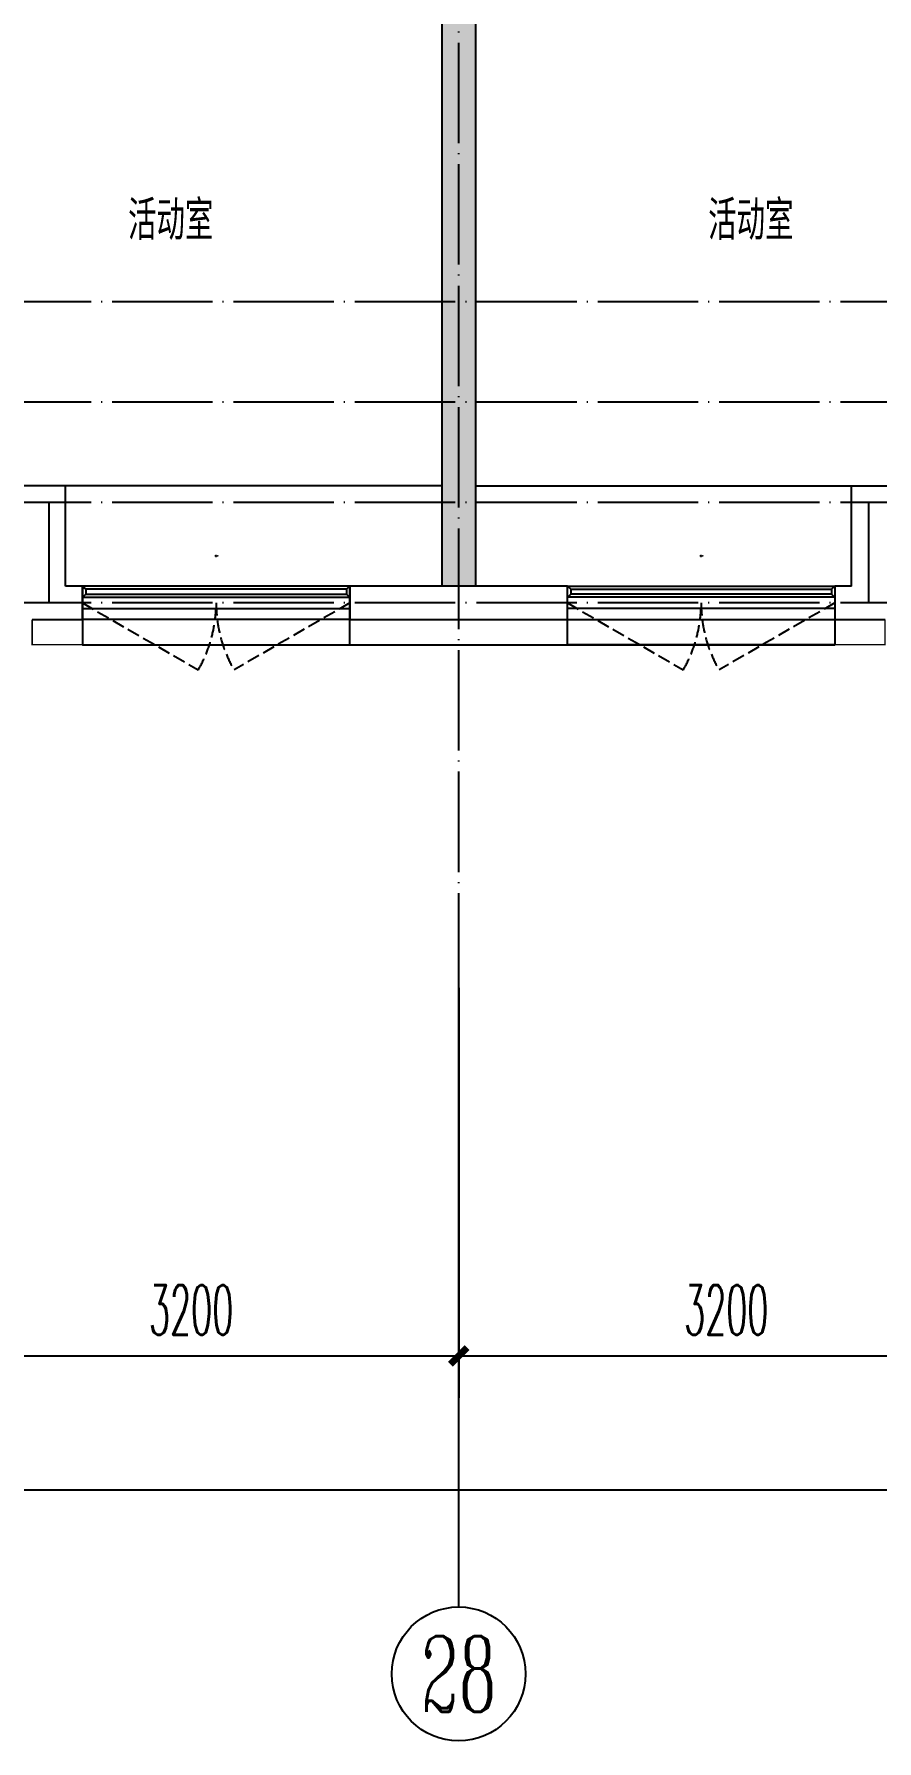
# Model space of a CAD drawing. Extents: x 27938 to 1507990, y 110129 to 923079.
# Drawn here: x 862878 to 867918, y 357024 to 367223 of the extents above; entities that cross this region are included whole.
import ezdxf
from ezdxf.enums import TextEntityAlignment as Align

# ---------------------------------------------------------------- set-up
doc = ezdxf.new("R2010")
doc.units = 0
doc.header["$LTSCALE"] = 1000
doc.header["$MEASUREMENT"] = 0
doc.linetypes.add('DASH', pattern=[0.35, 0.25, -0.1])
doc.linetypes.add('DOTE', pattern=[2.42, 2, -0.2, 0.02, -0.2])
for name, color, linetype in [('3-栏杆1', 135, 'Continuous'), ('3.5方案汇报，与郭总、侯月琴确定户型_t8$0$2020.03.04 -1安徽标准化洋房户型(UA）_t8_t8$0$看线', 154, 'Continuous'), ('AXIS', 3, 'Continuous'), ('AXIS_TEXT', 7, 'Continuous'), ('DOTE', 1, 'Continuous'), ('PUB_TEXT', 4, 'Continuous'), ('WALL', 9, 'Continuous'), ('WINDOW', 4, 'Continuous'), ('WINDOW_TEXT', 7, 'Continuous'), ('保温', 6, 'Continuous'), ('看线', 251, 'Continuous')]:
    doc.layers.add(name, color=color, linetype=linetype)
doc.styles.add('_TCH_AXIS', font='COMPLEX', dxfattribs={"bigfont": 'GBCBIG'})
doc.styles.add('_TCH_DIM_T3', font='SIMPLEX.shx', dxfattribs={"width": 0.494118, "bigfont": 'GBCBIG.shx'})
doc.styles.add('_TCH_WINDOW', font='SIMPLEX.shx', dxfattribs={"width": 0.7, "height": 3.5, "bigfont": 'GBCBIG.shx'})
doc.styles.add('COMPLEX', font='COMPLEX')
doc.styles.get("Standard").update_dxf_attribs({"font": 'gbenor.shx', "bigfont": 'gbcbig.shx'})
doc.dimstyles.new('_TCH_ARCH&&100', dxfattribs={"dimtxt": 297.5, "dimasz": 100, "dimexe": 250, "dimexo": 300, "dimgap": 126.25, "dimtad": 1, "dimdec": 0, "dimzin": 0, "dimdsep": 46, "dimtxsty": '_TCH_DIM_T3', "dimblk": 'ARCHTICK', "dimcen": 0.09, "dimclrt": 4, "dimazin": 2, "dimtfac": 1, "dimtdec": 0, "dimtix": 1, "dimtmove": 2, "dimatfit": 3, "dimfxl": 100, "dimtolj": 1, "dimtzin": 0, "dimarcsym": 0})

# ---------------------------------------------------------------- blocks, each defined once
blk = doc.blocks.new('GDGDGDSDA')
at = {"layer": 'DOTE', "color": 0, "linetype": 'DOTE', "ltscale": 0.3}
for p, q in [((456835, 366358), (456835, 359558)), ((471335, 363358), (417335, 363358)), ((471335, 362758), (417335, 362758)), ((471335, 362158), (417335, 362158)), ((454385, 362158), (454385, 361558)), ((459285, 362158), (459285, 361558)), ((471335, 361558), (417335, 361558))]:
    blk.add_line(p, q, dxfattribs=at)
blk = doc.blocks.new('GDFGDGRD')
at = {"layer": '保温', "linetype": 'Continuous', "ltscale": 10}
h = blk.add_hatch(dxfattribs=at)
h.set_pattern_fill('HEX', color=251, scale=10, angle=90, style=0)
h.set_pattern_definition([(90, (-70765.891, -152124.736), (-16.49778, 1e-15), [9.525, -19.05]), (210, (-70765.891, -152124.736), (8.24889, -14.2874966), [9.525, -19.05]), (150, (-70765.891, -152115.211), (-8.24889, -14.2874966), [9.525, -19.05])])
h.paths.add_polyline_path([(433017, 363924), (433217, 363924), (433217, 368524), (433017, 368524)])
at = {"layer": '保温', "color": 251, "linetype": 'ByBlock', "ltscale": 10}
blk.add_line((433017, 363924), (433217, 363924), dxfattribs=at)
blk = doc.blocks.new('ASDFSD')
at = {"layer": '3-栏杆1', "color": 5}
for p, q in [((681763, 334938), (681742, 334955)), ((681742, 334955), (681763, 334938)), ((683322, 334937), (681763, 334938)), ((681763, 334938), (681763, 334908)), ((683322, 334938), (683342, 334955)), ((683342, 334955), (683322, 334938)), ((683322, 334938), (683322, 334908)), ((681742, 334888), (681763, 334908)), ((681763, 334908), (683322, 334908)), ((683322, 334908), (683342, 334888)), ((683342, 334888), (683322, 334908))]:
    blk.add_line(p, q, dxfattribs=at)
blk = doc.blocks.new('_ArchTick')
at = {"color": 0, "linetype": 'ByBlock', "const_width": 0.4}
blk.add_lwpolyline([(-0.5, -0.5), (0.5, 0.5)], dxfattribs=at)
blk = doc.blocks.new('*D1108')
at = {"layer": 'AXIS', "color": 0, "lineweight": -2}
for p, q in [((865417, 361524), (865417, 359074)), ((868617, 361524), (868617, 359074)), ((865417, 359324), (868617, 359324))]:
    blk.add_line(p, q, dxfattribs=at)
at = {"layer": 'Defpoints', "color": 0}
for p in [(865417, 361824), (868617, 361824), (868617, 359324)]:
    blk.add_point(p, dxfattribs=at)
at = {"layer": 'AXIS', "color": 0, "lineweight": -2, "xscale": 100, "yscale": 100, "zscale": 100, "rotation": 180}
blk.add_blockref('_ArchTick', (865417, 359324), dxfattribs=at)
at = {"layer": 'AXIS', "color": 0, "lineweight": -2, "xscale": 100, "yscale": 100, "zscale": 100}
blk.add_blockref('_ArchTick', (868617, 359324), dxfattribs=at)
at = {"layer": 'AXIS', "color": 4, "insert": (867017, 359599), "char_height": 297.5, "attachment_point": 5, "style": '_TCH_DIM_T3'}
blk.add_mtext('\\A1;3200', dxfattribs=at)
blk = doc.blocks.new('*D1109')
at = {"layer": 'AXIS', "color": 0, "lineweight": -2}
for p, q in [((862217, 361524), (862217, 359074)), ((865417, 361524), (865417, 359074)), ((862217, 359324), (865417, 359324))]:
    blk.add_line(p, q, dxfattribs=at)
at = {"layer": 'Defpoints', "color": 0}
for p in [(862217, 361824), (865417, 361824), (865417, 359324)]:
    blk.add_point(p, dxfattribs=at)
at = {"layer": 'AXIS', "color": 0, "lineweight": -2, "xscale": 100, "yscale": 100, "zscale": 100, "rotation": 180}
blk.add_blockref('_ArchTick', (862217, 359324), dxfattribs=at)
at = {"layer": 'AXIS', "color": 0, "lineweight": -2, "xscale": 100, "yscale": 100, "zscale": 100}
blk.add_blockref('_ArchTick', (865417, 359324), dxfattribs=at)
at = {"layer": 'AXIS', "color": 4, "insert": (863817, 359599), "char_height": 297.5, "attachment_point": 5, "style": '_TCH_DIM_T3'}
blk.add_mtext('\\A1;3200', dxfattribs=at)
blk = doc.blocks.new('*D1119')
at = {"layer": 'AXIS', "color": 0, "lineweight": -2}
for p, q in [((827817, 361524), (827817, 358274)), ((878017, 361524), (878017, 358274)), ((827817, 358524), (878017, 358524))]:
    blk.add_line(p, q, dxfattribs=at)
at = {"layer": 'Defpoints', "color": 0}
for p in [(827817, 361824), (878017, 361824), (878017, 358524)]:
    blk.add_point(p, dxfattribs=at)
at = {"layer": 'AXIS', "color": 0, "lineweight": -2, "xscale": 100, "yscale": 100, "zscale": 100, "rotation": 180}
blk.add_blockref('_ArchTick', (827817, 358524), dxfattribs=at)
at = {"layer": 'AXIS', "color": 0, "lineweight": -2, "xscale": 100, "yscale": 100, "zscale": 100}
blk.add_blockref('_ArchTick', (878017, 358524), dxfattribs=at)
at = {"layer": 'AXIS', "color": 4, "insert": (852917, 358799), "char_height": 297.5, "attachment_point": 5, "style": '_TCH_DIM_T3'}
blk.add_mtext('\\A1;50200', dxfattribs=at)
blk = doc.blocks.new('_AXISO')
at = {"color": 0}
blk.add_circle((0, 0), 0.5, dxfattribs=at)
at = {"layer": 'AXIS_TEXT', "color": 0, "style": 'COMPLEX', "width": 1.041667}
blk.add_attdef('A', text='', height=0.56, dxfattribs=at).set_placement((-0.25, -0.28), (0.25, -0.28), align=Align.FIT)
blk = doc.blocks.new('$WINLIB2D$00000001')
at = {"color": 0}
for points in [[(-0.5, 0.5), (-0.5, -0.5)], [(-0.5, 0.5), (0.5, 0.5)], [(0.5, -0.5), (0.5, 0.5)], [(0.5, 0.1667), (-0.5, 0.1667)], [(0.5, -0.1667), (-0.5, -0.1667)], [(-0.5, -0.5), (0.5, -0.5)]]:
    blk.add_lwpolyline(points, dxfattribs=at)

msp = doc.modelspace()

# ---------------------------------------------------------------- linework, layer by layer
at = {"color": 8, "const_width": 8}
for points in [[(862866.6, 363723.7), (862866.6, 363573.7), (863166.6, 363573.7), (863166.6, 363723.7)], [(867966.6, 363723.7), (867966.6, 363573.7), (867666.6, 363573.7), (867666.6, 363723.7)]]:
    msp.add_lwpolyline(points, dxfattribs=at)
at = {"layer": '3.5方案汇报，与郭总、侯月琴确定户型_t8$0$2020.03.04 -1安徽标准化洋房户型(UA）_t8_t8$0$看线', "color": 8, "ltscale": 10}
for p, q in [((865316.6, 364523.7), (863066.6, 364523.7)), ((865516.6, 364523.7), (867766.6, 364523.7))]:
    msp.add_line(p, q, dxfattribs=at)
at = {"layer": 'AXIS', "color": 8}
msp.add_line((865416.6, 361823.7), (865416.6, 357823.7), dxfattribs=at)
at = {"layer": 'WALL', "color": 8}
for p, q in [((865316.6, 368523.7), (865316.6, 363923.7)), ((865516.6, 368523.7), (865516.6, 363923.7)), ((863066.6, 364523.7), (862316.6, 364523.7)), ((863066.6, 363923.7), (863066.6, 364523.7)), ((867766.6, 364523.7), (868516.6, 364523.7)), ((867766.6, 363923.7), (867766.6, 364523.7)), ((863166.6, 363923.7), (863066.6, 363923.7)), ((863166.6, 363723.7), (863166.6, 363923.7)), ((865316.6, 363923.7), (864766.6, 363923.7)), ((864766.6, 363923.7), (864766.6, 363723.7)), ((866066.6, 363923.7), (865516.6, 363923.7)), ((866066.6, 363723.7), (866066.6, 363923.7)), ((867766.6, 363923.7), (867666.6, 363923.7)), ((867666.6, 363923.7), (867666.6, 363723.7)), ((862866.6, 363723.7), (863166.6, 363723.7)), ((864766.6, 363723.7), (865416.6, 363723.7)), ((865416.6, 363723.7), (866066.6, 363723.7)), ((867666.6, 363723.7), (867966.6, 363723.7))]:
    msp.add_line(p, q, dxfattribs=at)
at = {"layer": 'WINDOW', "color": 8, "linetype": 'DASH', "ltscale": 0.3}
for points in [[(863166.6, 363823.7), (863859.4, 363423.7, 0.1316525), (863966.6, 363823.7)], [(864766.6, 363823.7), (864073.8, 363423.7, -0.1316525), (863966.6, 363823.7)], [(866066.6, 363823.7), (866759.4, 363423.7, 0.1316525), (866866.6, 363823.7)], [(867666.6, 363823.7), (866973.8, 363423.7, -0.1316525), (866866.6, 363823.7)]]:
    msp.add_lwpolyline(points, format="xyb", dxfattribs=at)
at = {"layer": '看线', "color": 8, "ltscale": 0.5}
for points in [[(863166.6, 363723.7), (863166.6, 363573.7), (864766.6, 363573.7), (864766.6, 363723.7)], [(867666.6, 363723.7), (867666.6, 363573.7), (866066.6, 363573.7), (866066.6, 363723.7)], [(863166.6, 363573.7), (867666.6, 363573.7)]]:
    msp.add_lwpolyline(points, dxfattribs=at)

# ---------------------------------------------------------------- block references
at = {"color": 8, "xscale": -1}
for name, p in [('GDFGDGRD', (1298533.2, 0)), ('ASDFSD', (1549408.9, 28968.4))]:
    msp.add_blockref(name, p, dxfattribs=at)
at = {"color": 8}
msp.add_blockref('ASDFSD', (181424.3, 28968.4), dxfattribs=at)
at = {"layer": 'AXIS', "color": 8}
ref = msp.add_blockref('_AXISO', (865416.6, 357423.7), dxfattribs=dict(at, xscale=800, yscale=800, zscale=800))
ref.add_attrib('A', '28', dxfattribs={"layer": 'AXIS_TEXT', "color": 8, "ltscale": 0.5, "height": 452.55, "style": '_TCH_AXIS', "width": 0.617647}).set_placement((865190.3, 357197.4), (865642.8, 357197.4), align=Align.FIT)
at = {"layer": 'DOTE', "color": 169}
msp.add_blockref('GDGDGDSDA', (408581.8, 2265.4), dxfattribs=at)
at = {"layer": 'WINDOW', "color": 8}
ref = msp.add_blockref('$WINLIB2D$00000001', (863966.6, 363823.7), dxfattribs=dict(at, xscale=-1600, yscale=-200, zscale=-1600))
ref.add_attrib('A', 'TC1617', (863959.2, 364100.6), dxfattribs={"layer": 'WINDOW_TEXT', "color": 8, "ltscale": 0.5, "height": 5.95, "style": '_TCH_WINDOW', "width": 0.494118})
ref = msp.add_blockref('$WINLIB2D$00000001', (866866.6, 363823.7), dxfattribs=dict(at, xscale=1600, yscale=-200, zscale=1600))
ref.add_attrib('A', 'TC1617', (866859.2, 364100.6), dxfattribs={"layer": 'WINDOW_TEXT', "color": 8, "ltscale": 0.5, "height": 5.95, "style": '_TCH_WINDOW', "width": 0.494118})

# ---------------------------------------------------------------- texts
at = {"layer": 'PUB_TEXT', "color": 8}
for p in [(863439.8, 365992), (866908.6, 365992)]:
    msp.add_text('活动室', height=236.31, dxfattribs=at).set_placement(p)

# ---------------------------------------------------------------- dimensions: what is measured, and where the dimension line sits
at = {"layer": 'AXIS', "color": 8}
for p1, p2, distance, picture, middle in [((827816.6, 361823.7), (878016.6, 361823.7), -3300, '*D1119', (852916.6, 358798.7)), ((862216.6, 361823.7), (865416.6, 361823.7), -2500, '*D1109', (863816.6, 359598.7)), ((865416.6, 361823.7), (868616.6, 361823.7), -2500, '*D1108', (867016.6, 359598.7))]:
    dim = msp.add_aligned_dim(p1=p1, p2=p2, distance=distance, dimstyle='_TCH_ARCH&&100', dxfattribs=at)
    dim.commit()
    dim.dimension.update_dxf_attribs({"geometry": picture, "text_midpoint": middle})

doc.saveas('drawing.dxf')
